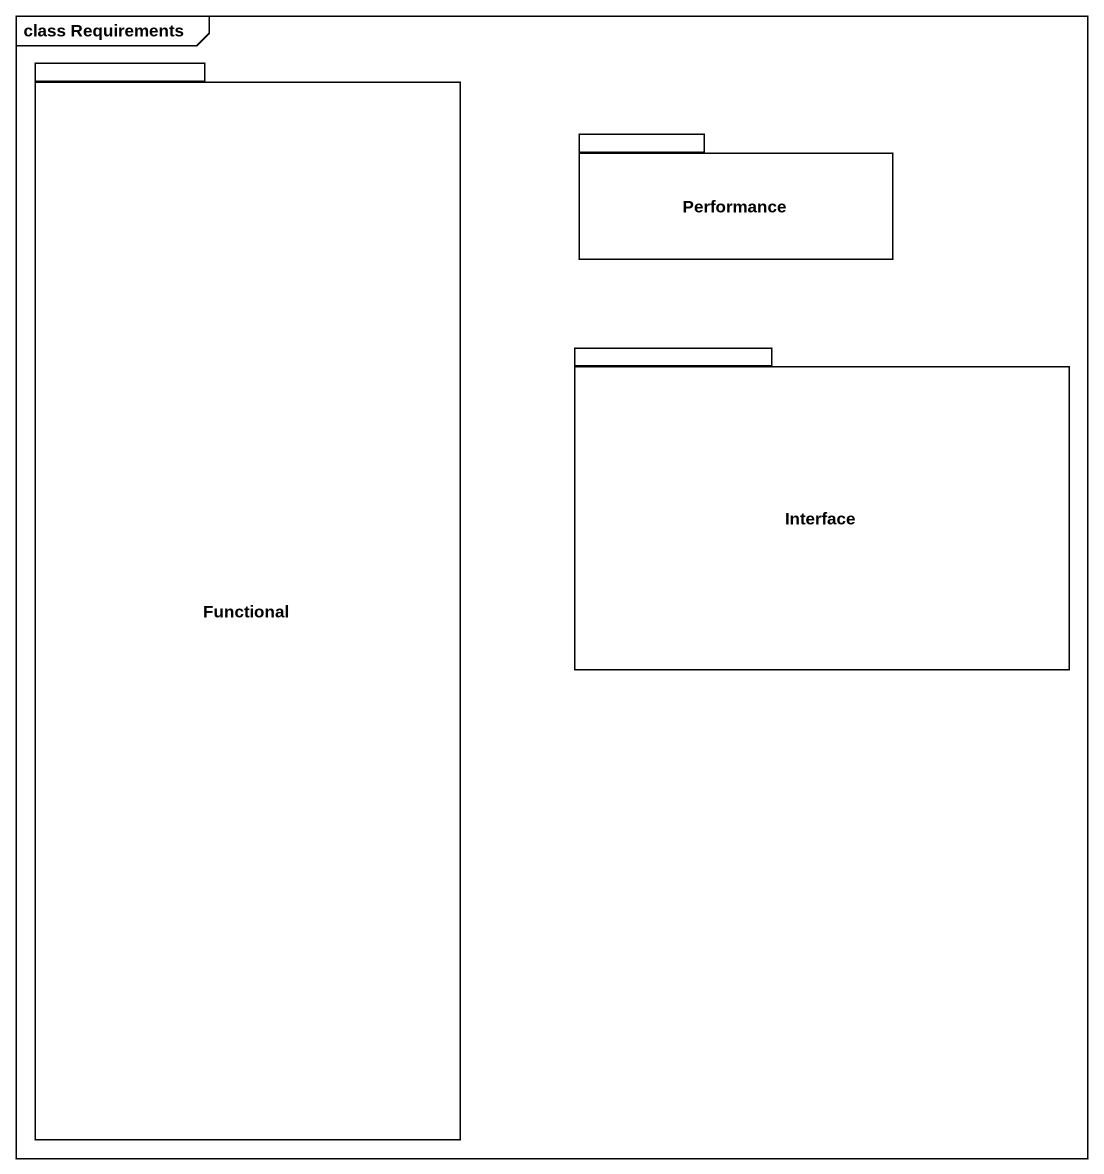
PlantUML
@startuml
mainframe class Requirements
package Functional {
}
package Performance {
}
package "Interface" as Interface_ {
}
@enduml
